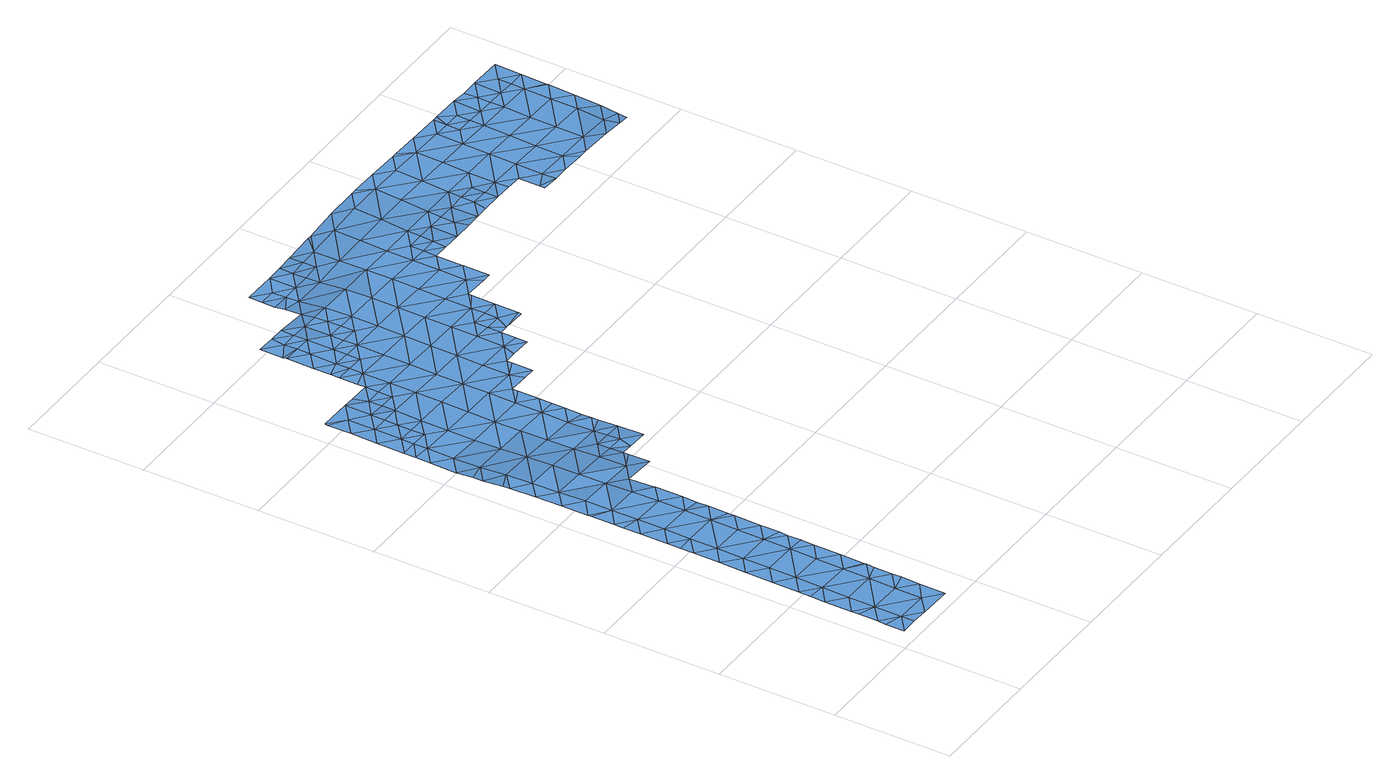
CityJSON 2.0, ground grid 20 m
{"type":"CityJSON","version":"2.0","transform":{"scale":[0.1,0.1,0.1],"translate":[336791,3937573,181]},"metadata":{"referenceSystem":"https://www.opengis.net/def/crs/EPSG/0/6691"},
"CityObjects":{
"waterbody1":{"type":"WaterBody","attributes":{"name":"1","class":"1140","function":"1","WaterBodyRiverFloodingRiskAttribute.description":"1","WaterBodyRiverFloodingRiskAttribute.rankOrg":"2","WaterBodyRiverFloodingRiskAttribute.adminType":"2","WaterBodyRiverFloodingRiskAttribute.scale":"L2"},"geometry":[{"type":"MultiSurface","lod":"1","boundaries":[[[0,1,2]],[[0,2,3]],[[4,1,0]],[[5,6,7]],[[6,4,0]],[[5,4,6]],[[0,3,8]],[[9,7,10]],[[7,6,10]],[[11,12,9]],[[0,13,6]],[[13,0,8]],[[11,14,12]],[[11,9,10]],[[13,15,6]],[[14,16,17]],[[6,18,10]],[[14,11,16]],[[10,18,11]],[[16,19,17]],[[8,20,13]],[[17,19,21]],[[6,15,18]],[[11,22,16]],[[19,23,21]],[[13,24,15]],[[25,21,23]],[[13,20,24]],[[23,26,25]],[[11,18,22]],[[24,27,15]],[[16,28,19]],[[27,29,15]],[[30,25,26]],[[18,15,29]],[[31,32,30]],[[19,28,23]],[[16,22,33]],[[34,22,18]],[[32,31,35]],[[31,30,26]],[[36,18,29]],[[16,33,28]],[[37,38,35]],[[23,39,26]],[[18,36,34]],[[40,33,22]],[[37,35,31]],[[41,22,34]],[[39,23,28]],[[22,41,40]],[[42,31,26]],[[39,43,26]],[[44,28,33]],[[40,44,33]],[[45,46,47]],[[46,38,37]],[[45,38,46]],[[42,37,31]],[[48,49,47]],[[48,47,46]],[[49,48,50]],[[28,51,39]],[[52,28,44]],[[42,26,43]],[[53,46,37]],[[51,28,52]],[[48,54,50]],[[51,55,39]],[[50,54,56]],[[55,57,39]],[[39,57,43]],[[58,48,46]],[[53,37,42]],[[53,58,46]],[[59,56,60]],[[56,54,60]],[[42,43,61]],[[43,57,61]],[[62,63,59]],[[58,64,48]],[[48,65,54]],[[62,59,60]],[[42,66,53]],[[67,42,61]],[[64,65,48]],[[63,68,69]],[[42,67,66]],[[54,65,60]],[[62,68,63]],[[66,70,53]],[[69,68,71]],[[53,72,58]],[[73,74,71]],[[72,53,70]],[[65,75,60]],[[60,76,62]],[[72,77,58]],[[78,74,73]],[[71,68,73]],[[75,76,60]],[[64,58,77]],[[79,80,78]],[[81,65,64]],[[82,81,64]],[[79,78,73]],[[82,64,77]],[[80,83,84]],[[79,83,80]],[[68,62,85]],[[84,86,87]],[[88,75,65]],[[81,88,65]],[[73,68,85]],[[62,76,85]],[[86,84,83]],[[85,89,73]],[[79,73,89]],[[90,83,79]],[[91,76,75]],[[88,92,75]],[[93,86,83]],[[94,88,81]],[[91,85,76]],[[95,93,83]],[[79,89,90]],[[75,92,91]],[[95,83,90]],[[91,96,85]],[[97,88,94]],[[92,88,98]],[[95,99,93]],[[98,88,97]],[[89,85,100]],[[99,101,102]],[[102,93,99]],[[92,103,91]],[[92,98,104]],[[85,96,100]],[[92,104,103]],[[90,89,105]],[[106,107,108]],[[106,101,99]],[[108,101,106]],[[103,109,91]],[[95,90,105]],[[91,109,96]],[[89,100,105]],[[110,99,95]],[[111,107,106]],[[112,109,103]],[[113,95,105]],[[114,106,99]],[[96,115,100]],[[116,111,106]],[[115,105,100]],[[110,95,113]],[[96,109,117]],[[112,118,109]],[[115,96,117]],[[114,99,110]],[[106,114,116]],[[119,113,105]],[[109,120,117]],[[121,119,105]],[[109,118,122]],[[123,124,116]],[[121,105,115]],[[120,109,122]],[[123,125,124]],[[113,126,110]],[[117,127,115]],[[128,117,120]],[[116,114,123]],[[119,126,113]],[[110,126,114]],[[117,128,127]],[[127,129,115]],[[130,125,131]],[[115,132,121]],[[133,130,131]],[[125,123,131]],[[132,115,129]],[[114,134,123]],[[126,134,114]],[[135,133,131]],[[121,136,119]],[[137,136,121]],[[137,121,132]],[[138,126,119]],[[136,138,119]],[[131,123,139]],[[135,131,140]],[[141,140,131]],[[123,134,139]],[[139,141,131]],[[142,138,136]],[[138,143,126]],[[141,144,140]],[[134,126,145]],[[144,146,147]],[[134,148,139]],[[147,140,144]],[[145,126,143]],[[145,148,134]],[[138,142,149]],[[139,150,141]],[[151,146,144]],[[152,138,149]],[[150,144,141]],[[143,138,153]],[[153,138,152]],[[154,151,144]],[[150,139,148]],[[143,155,145]],[[156,154,144]],[[143,153,155]],[[145,157,148]],[[144,150,156]],[[153,158,155]],[[156,159,154]],[[145,155,160]],[[148,161,150]],[[162,159,163]],[[162,154,159]],[[157,161,148]],[[155,158,164]],[[165,166,163]],[[145,160,157]],[[167,156,150]],[[164,168,155]],[[165,163,159]],[[169,166,165]],[[160,155,170]],[[170,155,168]],[[169,171,172]],[[165,171,169]],[[160,173,157]],[[172,174,175]],[[160,170,176]],[[150,161,167]],[[160,176,173]],[[159,156,177]],[[174,172,171]],[[159,178,165]],[[177,156,167]],[[173,179,157]],[[157,179,161]],[[171,180,174]],[[171,165,178]],[[159,177,178]],[[179,173,181]],[[167,161,182]],[[161,179,182]],[[182,183,167]],[[180,171,184]],[[171,178,184]],[[185,179,181]],[[177,167,186]],[[177,187,178]],[[185,188,179]],[[189,180,184]],[[179,190,182]],[[186,167,183]],[[186,187,177]],[[178,187,184]],[[179,188,190]],[[182,191,183]],[[189,184,192]],[[187,193,184]],[[182,190,191]],[[184,193,192]],[[183,194,186]],[[195,191,190]],[[186,196,187]],[[183,191,194]],[[197,198,199]],[[197,192,198]],[[192,193,198]],[[195,200,191]],[[186,194,196]],[[201,194,191]],[[202,199,198]],[[193,187,203]],[[191,200,201]],[[187,196,203]],[[204,194,201]],[[196,194,205]],[[194,204,205]],[[193,203,206]],[[198,193,207]],[[208,203,196]],[[202,198,209]],[[196,205,210]],[[193,206,207]],[[196,210,208]],[[209,198,207]],[[203,211,206]],[[211,203,208]],[[212,209,207]],[[208,213,211]],[[207,206,214]],[[214,206,211]],[[213,215,211]],[[216,207,214]],[[212,207,216]],[[217,214,211]],[[211,215,217]],[[214,218,216]],[[212,216,219]],[[215,220,217]],[[221,218,214]],[[221,214,217]],[[218,219,216]],[[220,222,217]],[[218,223,219]],[[224,221,217]],[[217,222,224]],[[224,225,221]],[[224,222,226]],[[223,218,227]],[[218,221,225]],[[228,227,218]],[[226,229,224]],[[228,218,225]],[[230,225,224]],[[231,229,232]],[[230,224,229]],[[232,233,231]],[[228,234,227]],[[233,235,231]],[[236,228,225]],[[230,229,231]],[[237,225,230]],[[231,235,238]],[[239,240,241]],[[236,225,237]],[[228,236,234]],[[242,230,231]],[[240,243,238]],[[243,240,239]],[[234,236,244]],[[231,238,245]],[[243,245,238]],[[239,246,243]],[[237,230,242]],[[231,245,242]],[[244,236,247]],[[246,248,243]],[[236,237,249]],[[237,242,249]],[[249,250,236]],[[245,243,248]],[[247,236,250]],[[242,245,251]],[[246,252,248]],[[251,245,248]],[[249,242,253]],[[254,247,250]],[[252,255,248]],[[253,242,251]],[[250,249,256]],[[257,254,250]],[[255,258,248]],[[257,250,256]],[[248,258,251]],[[256,249,259]],[[249,253,259]],[[258,260,251]],[[261,256,259]],[[262,258,255]],[[253,251,260]],[[253,263,259]],[[264,261,259]],[[263,253,260]],[[265,264,259]],[[262,266,258]],[[265,259,263]],[[267,266,262]],[[260,258,268]],[[269,264,265]],[[268,258,266]],[[270,265,263]],[[263,260,271]],[[265,272,269]],[[271,260,268]],[[271,270,263]],[[266,267,273]],[[273,274,266]],[[273,267,275]],[[265,270,272]],[[268,266,274]],[[271,268,276]],[[268,274,276]],[[277,272,270]],[[278,270,271]],[[271,276,278]],[[279,277,270]],[[280,279,270]],[[280,270,278]]]}]},
"waterbody2":{"type":"WaterBody","attributes":{"name":"1","class":"1140","function":"1","WaterBodyRiverFloodingRiskAttribute.description":"1","WaterBodyRiverFloodingRiskAttribute.rankOrg":"3","WaterBodyRiverFloodingRiskAttribute.adminType":"2","WaterBodyRiverFloodingRiskAttribute.scale":"L2"},"geometry":[{"type":"MultiSurface","lod":"1","boundaries":[[[281,282,87]],[[283,282,281]],[[101,283,281]],[[108,107,283]],[[107,284,283]],[[283,284,285]],[[285,284,286]],[[102,101,281]],[[286,284,287]],[[287,284,288]],[[288,284,107]],[[283,285,282]],[[108,283,101]],[[124,289,116]],[[124,125,289]],[[111,116,289]],[[111,289,107]],[[288,107,289]],[[288,289,290]],[[290,289,125]],[[102,281,93]],[[86,93,281]],[[87,86,281]]]}]},
"waterbody3":{"type":"WaterBody","attributes":{"name":"1","class":"1140","function":"1","WaterBodyRiverFloodingRiskAttribute.description":"1","WaterBodyRiverFloodingRiskAttribute.rankOrg":"1","WaterBodyRiverFloodingRiskAttribute.adminType":"2","WaterBodyRiverFloodingRiskAttribute.scale":"L2"},"geometry":[{"type":"MultiSurface","lod":"1","boundaries":[[[291,292,118]],[[291,293,292]],[[104,293,291]],[[98,293,104]],[[112,103,291]],[[291,103,104]],[[112,291,118]]]}]},
"waterbody4":{"type":"WaterBody","attributes":{"name":"1","class":"1140","function":"1","WaterBodyRiverFloodingRiskAttribute.description":"1","WaterBodyRiverFloodingRiskAttribute.rankOrg":"4","WaterBodyRiverFloodingRiskAttribute.adminType":"2","WaterBodyRiverFloodingRiskAttribute.scale":"L2"},"geometry":[{"type":"MultiSurface","lod":"1","boundaries":[[[294,295,296]],[[297,295,294]],[[298,299,300]],[[298,296,299]],[[298,301,296]],[[299,296,302]],[[296,295,302]],[[301,294,296]]]}]},
"waterbody5":{"type":"WaterBody","attributes":{"name":"1","class":"1140","function":"1","WaterBodyRiverFloodingRiskAttribute.description":"1","WaterBodyRiverFloodingRiskAttribute.rankOrg":"3","WaterBodyRiverFloodingRiskAttribute.adminType":"2","WaterBodyRiverFloodingRiskAttribute.scale":"L2"},"geometry":[{"type":"MultiSurface","lod":"1","boundaries":[[[151,154,303]],[[162,303,154]],[[162,163,303]],[[304,300,305]],[[306,133,135]],[[298,300,304]],[[146,304,307]],[[303,163,308]],[[151,303,146]],[[303,301,146]],[[308,169,297]],[[166,169,308]],[[166,308,163]],[[294,308,297]],[[301,308,294]],[[303,308,301]],[[307,306,135]],[[301,304,146]],[[304,301,298]],[[140,147,307]],[[147,146,307]],[[135,140,307]],[[305,306,307]],[[304,305,307]]]}]},
"waterbody6":{"type":"WaterBody","attributes":{"name":"1","class":"1140","function":"1","WaterBodyRiverFloodingRiskAttribute.description":"1","WaterBodyRiverFloodingRiskAttribute.rankOrg":"1","WaterBodyRiverFloodingRiskAttribute.adminType":"2","WaterBodyRiverFloodingRiskAttribute.scale":"L2"},"geometry":[{"type":"MultiSurface","lod":"1","boundaries":[[[173,176,309]],[[170,310,176]],[[309,185,181]],[[309,311,185]],[[310,311,309]],[[310,312,311]],[[176,310,309]],[[181,173,309]]]}]},
"waterbody7":{"type":"WaterBody","attributes":{"name":"1","class":"1140","function":"1","WaterBodyRiverFloodingRiskAttribute.description":"1","WaterBodyRiverFloodingRiskAttribute.rankOrg":"3","WaterBodyRiverFloodingRiskAttribute.adminType":"2","WaterBodyRiverFloodingRiskAttribute.scale":"L2"},"geometry":[{"type":"MultiSurface","lod":"1","boundaries":[[[175,174,313]],[[314,313,174]],[[313,314,315]],[[315,314,316]],[[180,316,314]],[[316,180,317]],[[317,318,316]],[[189,192,317]],[[197,318,317]],[[318,197,199]],[[317,192,197]],[[317,180,189]],[[174,180,314]]]}]},
"waterbody8":{"type":"WaterBody","attributes":{"name":"1","class":"1140","function":"1","WaterBodyRiverFloodingRiskAttribute.description":"1","WaterBodyRiverFloodingRiskAttribute.rankOrg":"1","WaterBodyRiverFloodingRiskAttribute.adminType":"2","WaterBodyRiverFloodingRiskAttribute.scale":"L2"},"geometry":[{"type":"MultiSurface","lod":"1","boundaries":[[[210,319,320]],[[319,210,205]],[[233,321,322]],[[232,321,233]],[[226,321,232]],[[226,222,321]],[[220,215,323]],[[324,323,215]],[[325,323,324]],[[326,323,325]],[[222,323,326]],[[324,320,319]],[[320,208,210]],[[213,208,320]],[[213,320,215]],[[324,215,320]],[[220,323,222]],[[222,326,321]],[[229,226,232]],[[322,321,326]]]}]},
"waterbody9":{"type":"WaterBody","attributes":{"name":"1","class":"1140","function":"1","WaterBodyRiverFloodingRiskAttribute.description":"1","WaterBodyRiverFloodingRiskAttribute.rankOrg":"3","WaterBodyRiverFloodingRiskAttribute.adminType":"2","WaterBodyRiverFloodingRiskAttribute.scale":"L2"},"geometry":[{"type":"MultiSurface","lod":"1","boundaries":[[[327,272,328]],[[277,279,328]],[[272,277,328]],[[269,272,329]],[[269,329,264]],[[264,329,330]],[[330,329,331]],[[331,329,327]],[[257,256,261]],[[261,264,332]],[[332,257,261]],[[330,332,264]],[[328,279,333]],[[328,333,327]],[[272,327,329]],[[334,254,257]],[[257,332,334]],[[330,334,332]]]}]}
},
"vertices":[
[37,29,33],[8,38,33],[8,6,33],[37,6,33],[9,52,33],[9,86,33],[37,75,33],[10,99,33],[65,5,33],[10,145,33],[38,121,33],[39,167,33],[11,170,33],[93,28,33],[11,191,33],[94,74,33],[40,214,33],[12,237,33],[95,120,33],[41,260,33],[121,4,33],[13,284,33],[96,166,33],[42,306,33],[122,50,33],[14,330,33],[43,352,33],[123,81,33],[98,259,33],[123,97,33],[15,376,33],[43,399,33],[15,398,33],[97,213,33],[124,143,33],[16,422,33],[123,128,33],[44,445,33],[16,468,33],[98,305,33],[125,189,33],[124,147,33],[100,398,33],[99,351,33],[125,235,33],[17,499,32],[45,491,33],[17,515,32],[46,537,32],[18,555,31],[18,561,31],[126,281,33],[126,257,33],[101,444,33],[47,583,31],[127,295,33],[19,607,30],[127,328,33],[102,490,32],[20,653,29],[48,630,29],[128,374,33],[48,676,28],[21,699,27],[103,536,31],[103,582,29],[129,420,33],[128,385,33],[49,722,26],[21,710,26],[129,439,32],[21,746,23],[130,466,32],[50,768,22],[22,763,22],[104,629,28],[105,675,26],[130,513,32],[22,792,20],[51,815,20],[23,838,20],[131,559,29],[131,515,31],[52,861,20],[24,864,20],[106,721,24],[52,884,20],[24,884,20],[160,581,27],[107,767,21],[108,813,19],[162,674,22],[161,628,25],[81,883,20],[188,558,27],[109,860,19],[163,720,21],[189,595,25],[189,604,25],[109,906,19],[163,766,20],[81,930,20],[81,906,20],[190,650,23],[189,627,24],[164,812,19],[110,952,20],[82,976,20],[82,953,20],[218,673,21],[166,905,19],[111,975,19],[218,650,22],[165,859,19],[167,951,19],[220,765,19],[139,975,19],[219,719,19],[246,649,22],[222,858,19],[247,695,20],[221,811,19],[247,683,20],[168,997,18],[139,998,19],[140,1021,19],[223,904,18],[248,742,19],[247,712,19],[248,764,19],[140,1035,19],[169,1044,18],[249,788,19],[141,1067,18],[223,950,18],[169,1067,18],[250,834,18],[250,825,18],[278,857,18],[224,996,18],[197,1066,18],[225,1042,18],[285,833,18],[279,903,18],[226,1089,18],[280,949,18],[198,1112,18],[198,1089,18],[281,995,18],[306,833,18],[282,1041,18],[226,1112,18],[307,869,18],[307,879,18],[255,1111,18],[336,902,18],[283,1088,18],[338,994,18],[328,879,18],[284,1134,18],[337,948,18],[338,1040,18],[255,1134,18],[256,1158,17],[364,878,18],[284,1180,16],[256,1181,16],[339,1087,18],[364,897,18],[256,1204,13],[365,924,18],[285,1226,10],[257,1233,10],[366,971,18],[286,1249,9],[257,1250,8],[365,947,18],[340,1133,18],[341,1179,16],[394,993,18],[314,1249,9],[394,970,18],[395,1039,18],[396,1086,18],[342,1225,11],[422,970,18],[397,1132,18],[398,1178,17],[423,1010,18],[342,1248,10],[423,1016,18],[452,1038,18],[371,1248,13],[398,1224,16],[453,1085,18],[465,1015,18],[453,1131,18],[371,1271,12],[399,1270,15],[371,1294,12],[480,1015,18],[481,1061,18],[421,1293,17],[454,1177,18],[481,1062,18],[481,1107,18],[455,1223,19],[456,1269,20],[482,1153,19],[428,1293,17],[482,1130,18],[511,1176,20],[485,1292,23],[511,1153,19],[512,1222,23],[539,1152,20],[513,1268,25],[568,1175,21],[569,1267,27],[541,1291,26],[567,1152,20],[568,1221,25],[595,1151,21],[552,1291,26],[624,1174,23],[625,1220,25],[624,1151,22],[598,1290,26],[626,1266,26],[652,1150,23],[681,1173,23],[680,1127,23],[652,1127,22],[651,1104,23],[655,1289,25],[681,1104,23],[683,1265,25],[682,1219,24],[708,1103,23],[738,1056,22],[707,1066,23],[707,1057,23],[738,1172,23],[736,1079,23],[663,1289,25],[737,1126,23],[764,1056,22],[711,1288,25],[792,1078,22],[738,1218,24],[739,1264,25],[793,1125,22],[804,1055,22],[794,1171,23],[768,1287,24],[820,1055,22],[767,1241,24],[768,1264,24],[849,1077,22],[795,1217,24],[850,1124,22],[795,1240,24],[877,1054,20],[851,1170,22],[824,1240,23],[852,1216,23],[906,1076,19],[913,1053,17],[907,1123,21],[852,1239,23],[908,1215,22],[907,1169,22],[880,1239,23],[934,1069,16],[935,1099,19],[934,1053,15],[935,1145,21],[909,1238,22],[936,1191,22],[937,1238,22],[936,1195,22],
[53,907,20],[25,931,20],[54,953,20],[54,999,20],[26,977,20],[26,1018,20],[27,1023,20],[83,1022,20],[111,998,19],[104,1022,19],
[218,627,24],[245,603,24],[210,604,24],
[199,1182,17],[175,1205,17],[171,1182,17],[200,1205,17],[171,1159,18],[142,1166,17],[142,1160,18],[199,1159,18],[143,1206,17],
[227,1135,18],[170,1136,18],[141,1113,18],[141,1083,18],[169,1090,18],[228,1181,16],
[393,947,18],[381,924,18],[421,928,18],[421,923,18],
[258,1273,8],[286,1273,8],[258,1296,8],[315,1295,8],[343,1272,9],[343,1295,10],
[508,1107,18],[510,1130,18],[623,1128,22],[618,1105,22],[567,1129,19],[538,1106,19],[572,1106,20],[595,1105,21],
[881,1285,23],[909,1261,23],[852,1262,23],[825,1286,24],[851,1285,23],[796,1263,24],[938,1284,23],[777,1287,24]
]}
